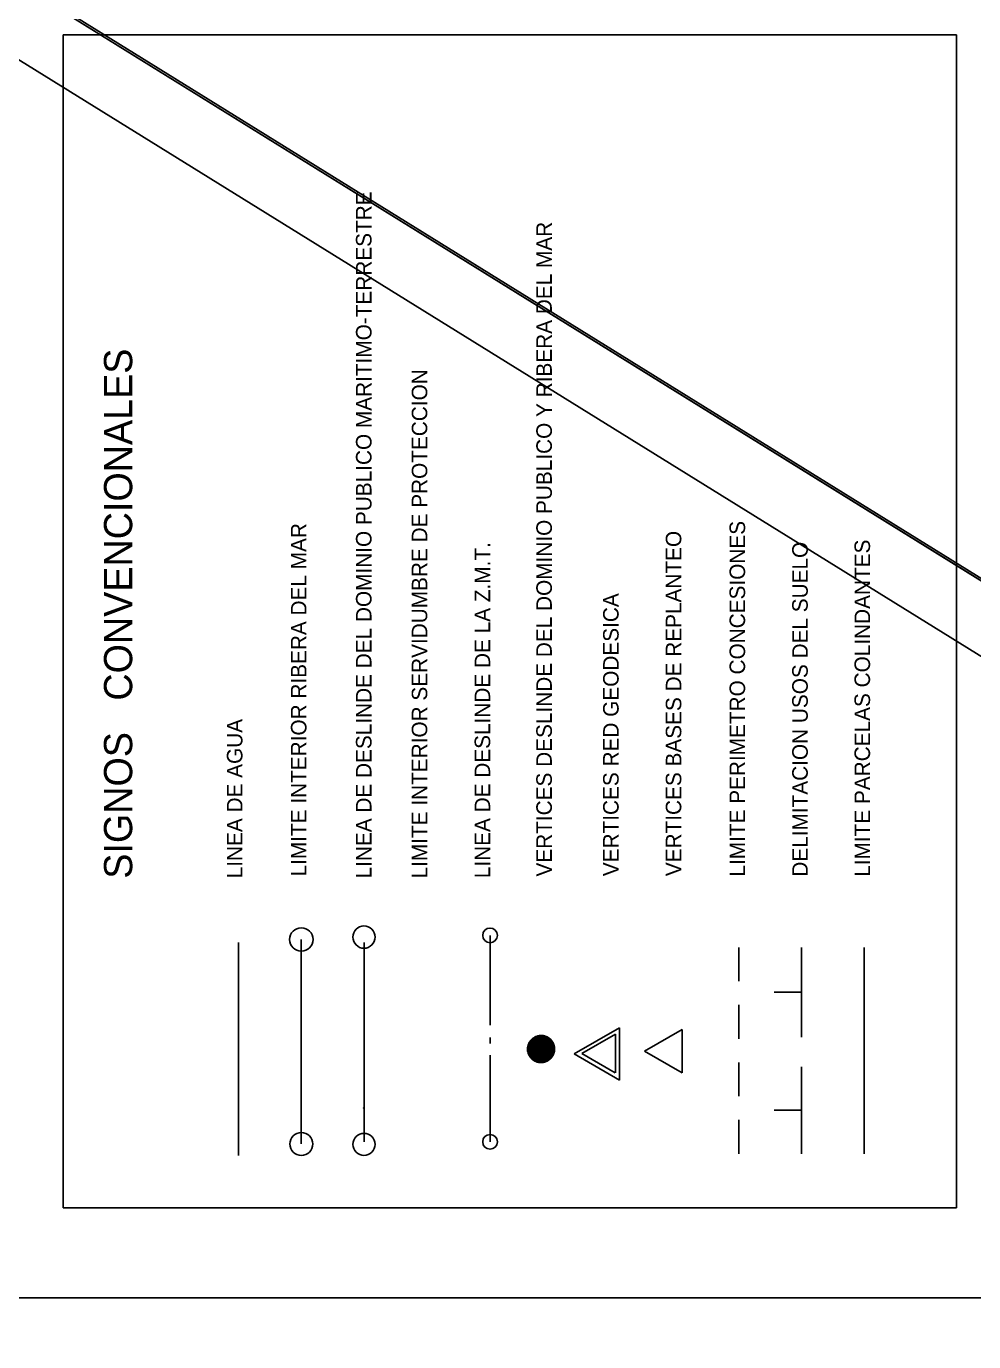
# Model space of a CAD drawing. Extents: x 748454 to 749044, y 4316681 to 4317708.
# Drawn here: x 748586.8 to 748662.4, y 4317517.5 to 4317622.5 of the extents above; entities that cross this region are included whole.
import ezdxf
from ezdxf.enums import TextEntityAlignment as Align

# ---------------------------------------------------------------- set-up
doc = ezdxf.new("R2010")
doc.units = 0
doc.linetypes.add('DASHED', pattern=[0])
doc.layers.get('0').update_dxf_attribs({"linetype": 'CONTINUOUS'})

msp = doc.modelspace()

# ---------------------------------------------------------------- linework, layer by layer
at = {"color": 0, "linetype": 'CONTINUOUS'}
for p, q in [((748623.83, 4317542.75), (748623.83, 4317549.92)), ((748603.77, 4317532.37), (748603.77, 4317549.37)), ((748613.79, 4317533.45), (748613.79, 4317549.37)), ((748643.69, 4317546.27), (748643.69, 4317548.97)), ((748643.69, 4317546.27), (748643.69, 4317548.97)), ((748648.69, 4317541.8), (748648.69, 4317548.97)), ((748648.69, 4317545.39), (748646.5, 4317545.39)), ((748643.69, 4317541.68), (748643.69, 4317544.38)), ((748643.69, 4317541.68), (748643.69, 4317544.38)), ((748634.15, 4317542.55), (748630.54, 4317540.47)), ((748634.15, 4317542.55), (748630.54, 4317540.47)), ((748634.15, 4317538.38), (748634.15, 4317542.55)), ((748634.15, 4317538.38), (748634.15, 4317542.55)), ((748623.83, 4317541.3), (748623.83, 4317541.78)), ((748633.83, 4317542.03), (748631.16, 4317540.5)), ((748633.83, 4317538.96), (748633.83, 4317542.03)), ((748639.15, 4317542.42), (748636.14, 4317540.69)), ((748639.15, 4317542.42), (748636.14, 4317540.69)), ((748639.15, 4317538.95), (748639.15, 4317542.42)), ((748639.15, 4317538.95), (748639.15, 4317542.42)), ((748623.83, 4317533.45), (748623.83, 4317540.38)), ((748630.54, 4317540.47), (748634.15, 4317538.38)), ((748630.54, 4317540.47), (748634.15, 4317538.38)), ((748631.14, 4317540.5), (748633.8, 4317538.96)), ((748636.14, 4317540.69), (748639.15, 4317538.95)), ((748636.14, 4317540.69), (748639.15, 4317538.95)), ((748643.69, 4317537.09), (748643.69, 4317539.79)), ((748643.69, 4317537.09), (748643.69, 4317539.79)), ((748648.69, 4317532.5), (748648.69, 4317539.43)), ((748643.69, 4317532.5), (748643.69, 4317535.2)), ((748643.69, 4317532.5), (748643.69, 4317535.2)), ((748648.69, 4317535.97), (748646.5, 4317535.97))]:
    msp.add_line(p, q, dxfattribs=at)
at = {"color": 0, "linetype": 'DASHED'}
for p, q in [((748608.77, 4317533.28), (748608.77, 4317549.6)), ((748653.69, 4317532.5), (748653.69, 4317548.97))]:
    msp.add_line(p, q, dxfattribs=at)
at = {"color": 0, "linetype": 'CONTINUOUS'}
msp.add_lwpolyline([(748589.77, 4317528.19), (748589.77, 4317621.78), (748661.04, 4317621.78), (748661.04, 4317528.19)], close=True, dxfattribs=at)
for centre, radius in [((748608.77, 4317549.6), 0.933), ((748613.77, 4317549.79), 0.89), ((748623.83, 4317549.92), 0.588), ((748608.77, 4317533.28), 0.907), ((748613.77, 4317533.25), 0.88), ((748623.83, 4317533.45), 0.588)]:
    msp.add_circle(centre, radius, dxfattribs=at)
msp.add_point((748613.74, 4317536.14), dxfattribs=at)
msp.add_point((748613.74, 4317536.14), dxfattribs=at)
msp.add_point((748613.74, 4317536.14), dxfattribs=at)
msp.add_point((748613.74, 4317536.14), dxfattribs=at)
msp.add_point((748613.74, 4317536.14), dxfattribs=at)
msp.add_point((748613.74, 4317536.14), dxfattribs=at)

# ---------------------------------------------------------------- texts
for s, p in [('LINEA DE DESLINDE DEL DOMINIO PUBLICO MARITIMO-TERRESTRE', (748614.37, 4317554.47)), ('VERTICES DESLINDE DEL DOMINIO PUBLICO Y RIBERA DEL MAR', (748628.76, 4317554.62)), ('LIMITE INTERIOR SERVIDUMBRE DE PROTECCION', (748618.82, 4317554.47)), ('LIMITE INTERIOR RIBERA DEL MAR', (748609.18, 4317554.63)), ('LIMITE PERIMETRO CONCESIONES', (748644.18, 4317554.62)), ('VERTICES BASES DE REPLANTEO', (748639.09, 4317554.65)), ('LIMITE PARCELAS COLINDANTES', (748654.15, 4317554.6)), ('LINEA DE DESLINDE DE LA Z.M.T.', (748623.84, 4317554.49)), ('DELIMITACION USOS DEL SUELO', (748649.18, 4317554.61)), ('VERTICES RED GEODESICA', (748634.09, 4317554.65)), ('LINEA DE AGUA', (748604.07, 4317554.48))]:
    msp.add_text(s, height=1.24, rotation=90, dxfattribs=at).set_placement(p)
msp.add_text('SIGNOS   CONVENCIONALES   ', height=2.25, rotation=90, dxfattribs=at).set_placement((748594.15, 4317576.85), align=Align.MIDDLE)

# ---------------------------------------------------------------- meshes
mesh = msp.add_polyface(dxfattribs=at)
corners = [(748454.5, 4316681), (748454.5, 4316681), (748454.5, 4316871.96), (748762.5, 4316681), (748454.5, 4317046.49), (749044, 4316681), (748454.5, 4317707.5), (749044, 4317342.01), (749044, 4317707.5)]
mesh.append_faces([[corners[k] for k in face] for face in [(0, 1, 3, 2), (2, 3, 5, 4), (4, 5, 7, 6), (6, 7, 8, 8)]], dxfattribs={"vtx0": -1, "vtx2": -1, "color": 0})
mesh = msp.add_polyface(dxfattribs=at)
corners = [(748464.5, 4317521), (748464.5, 4317521), (748464.5, 4317695.27), (748745.58, 4317521), (748464.5, 4317701.5), (748745.58, 4317527.23), (748745.58, 4317701.5)]
mesh.append_faces([[corners[k] for k in face] for face in [(0, 1, 3, 2), (2, 3, 5, 4), (4, 5, 6, 6)]], dxfattribs={"vtx0": -1, "vtx2": -1, "color": 0})
mesh = msp.add_polyface(dxfattribs=at)
corners = [(748627.35, 4317539.93), (748627.29, 4317539.97), (748627.37, 4317539.92), (748627.23, 4317540.01), (748627.4, 4317539.91), (748627.22, 4317540.02), (748627.41, 4317539.9), (748627.18, 4317540.05), (748627.47, 4317539.87), (748627.18, 4317540.05), (748627.47, 4317539.87), (748627.16, 4317540.07), (748627.53, 4317539.84), (748627.13, 4317540.1), (748627.57, 4317539.83), (748627.11, 4317540.12), (748627.6, 4317539.82), (748627.09, 4317540.15), (748627.65, 4317539.8), (748627.08, 4317540.16), (748627.66, 4317539.8), (748627.04, 4317540.2), (748627.69, 4317539.8), (748627.02, 4317540.23), (748627.73, 4317539.79), (748627, 4317540.26), (748627.77, 4317539.78), (748626.99, 4317540.28), (748627.8, 4317539.78), (748626.97, 4317540.32), (748627.84, 4317539.78), (748626.95, 4317540.35), (748627.87, 4317539.78), (748626.93, 4317540.38), (748627.9, 4317539.78), (748626.92, 4317540.41), (748627.94, 4317539.78), (748626.91, 4317540.44), (748627.97, 4317539.78), (748626.9, 4317540.46), (748628, 4317539.78), (748626.88, 4317540.5), (748628.03, 4317539.78), (748626.87, 4317540.53), (748628.07, 4317539.79), (748626.86, 4317540.57), (748628.11, 4317539.8), (748626.85, 4317540.6), (748628.14, 4317539.8), (748626.84, 4317540.64), (748628.18, 4317539.81), (748626.83, 4317540.67), (748628.21, 4317539.82), (748626.83, 4317540.7), (748628.24, 4317539.83), (748626.83, 4317540.73), (748628.27, 4317539.84), (748626.83, 4317540.77), (748628.3, 4317539.86), (748626.83, 4317540.8), (748628.33, 4317539.87), (748626.82, 4317540.84), (748628.36, 4317539.88), (748626.82, 4317540.88), (748628.4, 4317539.9), (748626.82, 4317540.91), (748628.43, 4317539.91), (748626.82, 4317540.94), (748628.46, 4317539.93), (748626.83, 4317540.98), (748628.49, 4317539.95), (748626.83, 4317541.01), (748628.51, 4317539.97), (748626.84, 4317541.04), (748628.54, 4317539.99), (748626.85, 4317541.08), (748628.57, 4317540.01), (748626.85, 4317541.11), (748628.59, 4317540.03), (748626.86, 4317541.14), (748628.62, 4317540.05), (748626.87, 4317541.18), (748628.65, 4317540.08), (748626.88, 4317541.21), (748628.67, 4317540.1), (748626.89, 4317541.24), (748628.69, 4317540.12), (748626.91, 4317541.27), (748628.72, 4317540.15), (748626.92, 4317541.3), (748628.74, 4317540.17), (748626.93, 4317541.33), (748628.76, 4317540.2), (748626.95, 4317541.37), (748628.78, 4317540.23), (748626.96, 4317541.4), (748628.8, 4317540.26), (748626.98, 4317541.43), (748628.82, 4317540.29), (748627, 4317541.46), (748628.84, 4317540.32), (748627.02, 4317541.48), (748628.85, 4317540.34), (748627.04, 4317541.51), (748628.87, 4317540.38), (748627.06, 4317541.54), (748628.88, 4317540.41), (748627.09, 4317541.57), (748628.9, 4317540.44), (748627.11, 4317541.59), (748628.91, 4317540.47), (748627.13, 4317541.61), (748628.92, 4317540.5), (748627.16, 4317541.64), (748628.93, 4317540.54), (748627.18, 4317541.66), (748628.94, 4317540.57), (748627.21, 4317541.68), (748628.95, 4317540.6), (748627.24, 4317541.71), (748628.96, 4317540.64), (748627.26, 4317541.73), (748628.97, 4317540.67), (748627.29, 4317541.74), (748628.97, 4317540.7), (748627.32, 4317541.76), (748628.97, 4317540.73), (748627.35, 4317541.78), (748628.98, 4317540.77), (748627.38, 4317541.8), (748628.98, 4317540.81), (748627.41, 4317541.81), (748628.98, 4317540.84), (748627.44, 4317541.83), (748628.98, 4317540.88), (748627.47, 4317541.85), (748628.98, 4317540.91), (748627.5, 4317541.86), (748628.97, 4317540.95), (748627.53, 4317541.87), (748628.97, 4317540.98), (748627.56, 4317541.88), (748628.97, 4317541.01), (748627.59, 4317541.89), (748628.96, 4317541.04), (748627.63, 4317541.9), (748628.95, 4317541.08), (748627.66, 4317541.91), (748628.95, 4317541.11), (748627.7, 4317541.92), (748628.94, 4317541.15), (748627.73, 4317541.92), (748628.93, 4317541.18), (748627.76, 4317541.93), (748628.92, 4317541.21), (748627.8, 4317541.93), (748628.91, 4317541.24), (748627.83, 4317541.93), (748628.9, 4317541.27), (748627.86, 4317541.93), (748628.88, 4317541.3), (748627.9, 4317541.94), (748628.86, 4317541.34), (748627.9, 4317541.94), (748628.85, 4317541.37), (748627.94, 4317541.93), (748628.84, 4317541.39), (748627.97, 4317541.93), (748628.82, 4317541.43), (748628.01, 4317541.93), (748628.79, 4317541.46), (748628.04, 4317541.93), (748628.78, 4317541.48), (748628.06, 4317541.93), (748628.75, 4317541.52), (748628.11, 4317541.92), (748628.74, 4317541.54), (748628.15, 4317541.91), (748628.72, 4317541.56), (748628.17, 4317541.9), (748628.69, 4317541.59), (748628.21, 4317541.89), (748628.67, 4317541.61), (748628.24, 4317541.88), (748628.65, 4317541.64), (748628.29, 4317541.86), (748628.59, 4317541.68), (748628.3, 4317541.86), (748628.59, 4317541.68), (748628.3, 4317541.86), (748628.57, 4317541.7), (748628.36, 4317541.83), (748628.56, 4317541.71), (748628.48, 4317541.76), (748628.38, 4317541.82), (748628.54, 4317541.73), (748628.44, 4317541.79), (748628.42, 4317541.8), (748628.43, 4317541.8)]
mesh.append_faces([[corners[k] for k in face] for face in [(0, 0, 2, 1), (1, 2, 4, 3), (3, 4, 6, 5), (5, 6, 8, 7), (7, 8, 10, 9), (9, 10, 12, 11), (11, 12, 14, 13), (13, 14, 16, 15), (15, 16, 18, 17), (17, 18, 20, 19), (19, 20, 22, 21), (21, 22, 24, 23), (23, 24, 26, 25), (25, 26, 28, 27), (27, 28, 30, 29), (29, 30, 32, 31), (31, 32, 34, 33), (33, 34, 36, 35), (35, 36, 38, 37), (37, 38, 40, 39), (39, 40, 42, 41), (41, 42, 44, 43), (43, 44, 46, 45), (45, 46, 48, 47), (47, 48, 50, 49), (49, 50, 52, 51), (51, 52, 54, 53), (53, 54, 56, 55), (55, 56, 58, 57), (57, 58, 60, 59), (59, 60, 62, 61), (61, 62, 64, 63), (63, 64, 66, 65), (65, 66, 68, 67), (67, 68, 70, 69), (69, 70, 72, 71), (71, 72, 74, 73), (73, 74, 76, 75), (75, 76, 78, 77), (77, 78, 80, 79), (79, 80, 82, 81), (81, 82, 84, 83), (83, 84, 86, 85), (85, 86, 88, 87), (87, 88, 90, 89), (89, 90, 92, 91), (91, 92, 94, 93), (93, 94, 96, 95), (95, 96, 98, 97), (97, 98, 100, 99), (99, 100, 102, 101), (101, 102, 104, 103), (103, 104, 106, 105), (105, 106, 108, 107), (107, 108, 110, 109), (109, 110, 112, 111), (111, 112, 114, 113), (113, 114, 116, 115), (115, 116, 118, 117), (117, 118, 120, 119), (119, 120, 122, 121), (121, 122, 124, 123), (123, 124, 126, 125), (125, 126, 128, 127), (127, 128, 130, 129), (129, 130, 132, 131), (131, 132, 134, 133), (133, 134, 136, 135), (135, 136, 138, 137), (137, 138, 140, 139), (139, 140, 142, 141), (141, 142, 144, 143), (143, 144, 146, 145), (145, 146, 148, 147), (147, 148, 150, 149), (149, 150, 152, 151), (151, 152, 154, 153), (153, 154, 156, 155), (155, 156, 158, 157), (157, 158, 160, 159), (159, 160, 162, 161), (163, 162, 164, 165), (165, 164, 166, 167), (167, 166, 168, 169), (169, 168, 170, 171), (171, 170, 172, 173), (173, 172, 174, 175), (175, 174, 176, 177), (177, 176, 178, 179), (179, 178, 180, 181), (181, 180, 182, 183), (183, 182, 184, 185), (185, 184, 186, 187), (187, 186, 188, 189), (189, 188, 190, 191), (191, 190, 192, 194), (194, 193, 196, 197), (193, 192, 195, 195), (197, 196, 198, 198)]], dxfattribs={"vtx0": -1, "vtx2": -1, "color": 0})

doc.saveas('drawing.dxf')
